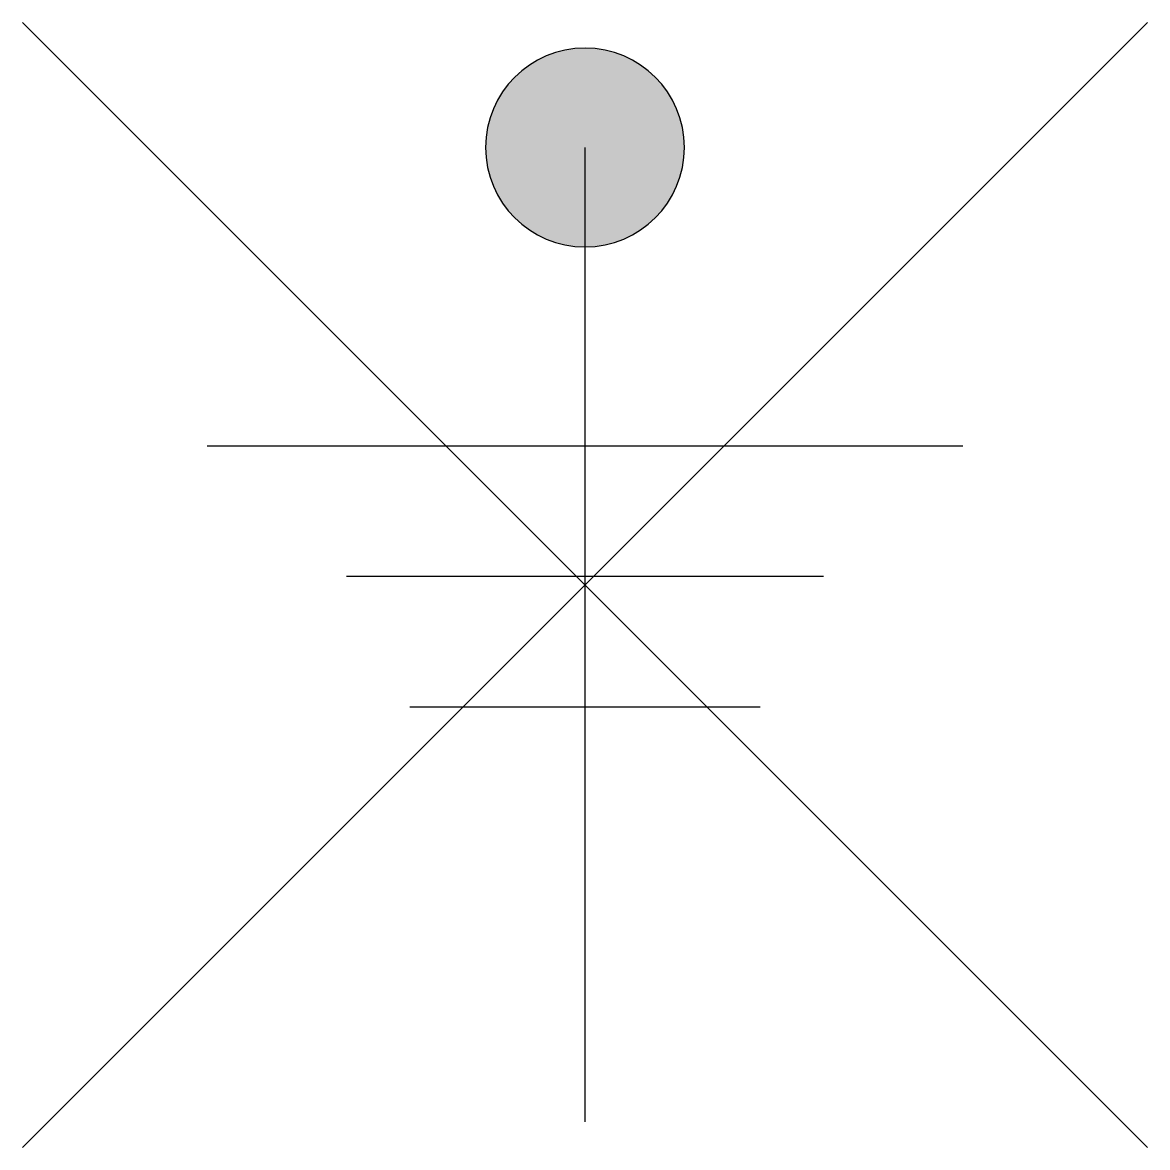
# Model space of a CAD drawing. Extents: x -1.41 to 1.41, y -0.06 to 2.76.
import ezdxf

# ---------------------------------------------------------------- set-up
doc = ezdxf.new("R2010")
doc.units = 0

msp = doc.modelspace()

# ---------------------------------------------------------------- hatches: boundary and pattern name
h = msp.add_hatch(color=256)
h.dxf.hatch_style = 1
edge = h.paths.add_edge_path()
edge.add_arc((0, 2.45), 0.25, 0, 180)
edge.add_arc((0, 2.45), 0.25, 180, 360)

# ---------------------------------------------------------------- linework, layer by layer
for p, q in [((0, 1.7), (0, 2.45)), ((-0.95, 1.7), (0.95, 1.7)), ((0, 0), (0, 1.7)), ((-0.6, 1.372), (0.6, 1.372)), ((-0.44, 1.044), (0.44, 1.044))]:
    msp.add_line(p, q)
at = {"color": 7}
for points in [[(-1.4142, -0.0642), (1.4142, 2.7642)], [(1.4142, -0.0642), (-1.4142, 2.7642)]]:
    msp.add_lwpolyline(points, dxfattribs=at)
for start, end in [(0, 180), (180, 0)]:
    msp.add_arc((0, 2.45), 0.25, start, end)

doc.saveas('drawing.dxf')
